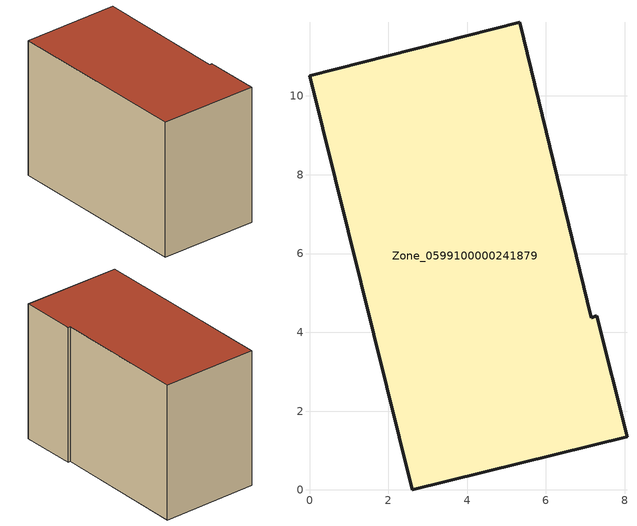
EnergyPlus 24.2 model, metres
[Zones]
Zone_0599100000241879
 floor ground (C_G): 2.6,0 0,10.51 5.34,11.88 7.15,4.37 7.29,4.42 8.06,1.35 z0
 wall outside (C_F): 2.6,0 8.06,1.35 7.29,4.42 7.15,4.37 5.34,11.88 0,10.51 2.6,0 z0:7.75
 roof outside (C_R): 0,10.51 2.6,0 8.06,1.35 7.29,4.42 7.15,4.37 5.34,11.88 z7.75
[BUILDING]
Pand.0599100000241879: North Axis=0; Terrain=City; Loads Convergence Tolerance Value=0.04; Temperature Convergence Tolerance Value=0.4; Solar Distribution=FullExterior; Maximum Number of Warmup Days=25; Minimum Number of Warmup Days=1
[Site:Location]
Rotterdam.The.Hague.AP_ZH_NLD Design_Conditions: Latitude=51.96; Longitude=4.45; Time Zone=1; Elevation=-4.5
[SITE:GROUNDTEMPERATURE:BUILDINGSURFACE]
18, 18, 18, 18, 18, 18, 18, 18, 18, 18, 18, 18
[MATERIAL] Thermal Absorptance=0.9; Solar Absorptance=0.7; Visible Absorptance=0.7
Name | Roughness | Thickness | Conductivity | Density | Specific Heat
G.TI.1975-1991 | MediumSmooth | 0.15 | 0.288461 | 540 | 1210
F.TI.1975-1991 | Rough | 0.3 | 0.230769 | 1920 | 840
R.TI.1975-1991 | MediumRough | 0.2 | 0.153846 | 1500 | 1000
[CONSTRUCTION]
C_G: G.TI.1975-1991
C_F: F.TI.1975-1991
C_R: R.TI.1975-1991
[ZONE]
Zone_0599100000241879: Type=1; Multiplier=1; Ceiling Height=Autocalculate; Volume=Autocalculate; Floor Area=autocalculate; Part of Total Floor Area=Yes
[ZONEINFILTRATION:DESIGNFLOWRATE]
Infil_Zone_0599100000241879: Zone or ZoneList or Space or SpaceList=Zone_0599100000241879; Schedule=AlwaysOn; Design Flow Rate Calculation Method=Flow/Area; Flow Rate per Floor Area=0.003; Constant Term Coefficient=1; Temperature Term Coefficient=0; Velocity Term Coefficient=0; Velocity Squared Term Coefficient=0
[HVACTEMPLATE:ZONE:IDEALLOADSAIRSYSTEM]
Zone_0599100000241879: Maximum Heating Supply Air Temperature=50; Minimum Cooling Supply Air Temperature=13; Maximum Heating Supply Air Humidity Ratio=0.0156; Minimum Cooling Supply Air Humidity Ratio=0.0077; Heating Limit=NoLimit; Cooling Limit=NoLimit; Dehumidification Control Type=ConstantSensibleHeatRatio; Cooling Sensible Heat Ratio=0.7; Dehumidification Setpoint=60; Humidification Control Type=None; Humidification Setpoint=30; Outdoor Air Method=None; Outdoor Air Flow Rate per Person=0.00944; Outdoor Air Flow Rate per Zone Floor Area=0; Outdoor Air Flow Rate per Zone=0; Demand Controlled Ventilation Type=None; Outdoor Air Economizer Type=NoEconomizer; Heat Recovery Type=None; Sensible Heat Recovery Effectiveness=0.7; Latent Heat Recovery Effectiveness=0.65
[ZONECONTROL:THERMOSTAT]
ThermostatControl_Zone_0599100000241879: Zone or ZoneList=Zone_0599100000241879; Control Type Schedule=DualSetpointControlType; Control 1=Thermostat_Zone_0599100000241879; Temperature Difference Between Cutout And Setpoint=0
[THERMOSTATSETPOINT:DUALSETPOINT]
Thermostat_Zone_0599100000241879: Heating Setpoint Temperature Schedule=HeatingSetpoint_Zone_0599100000241879; Cooling Setpoint Temperature Schedule=CoolingSetpoint_Zone_0599100000241879
[SCHEDULE:COMPACT]
HeatingSetpoint_Zone_0599100000241879: Through: 12/31, For: AllDays, Until: 24:00, 21
CoolingSetpoint_Zone_0599100000241879: Through: 12/31, For: AllDays, Until: 24:00, 24
DualSetpointControlType: Through: 12/31, For: AllDays, Until: 24:00, 4
AlwaysOn: Through: 12/31, For: AllDays, Until: 24:00, 1
